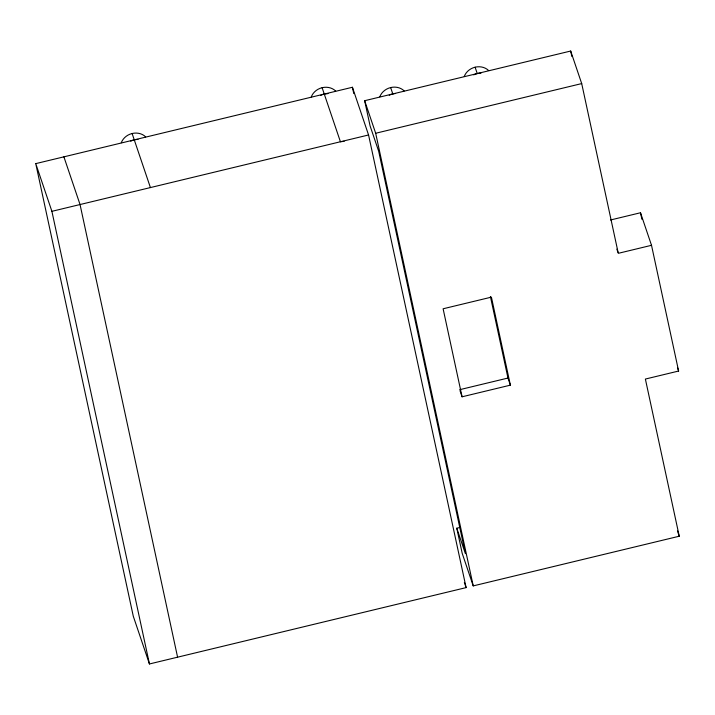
<?xml version="1.0" encoding="UTF-8"?>
<svg xmlns="http://www.w3.org/2000/svg" width="715" height="715" viewBox="0 0 715 715"><rect width="100%" height="100%" fill="white"/><g stroke="black" fill="none" stroke-linecap="round" stroke-linejoin="round"><path stroke-width="1.07" d="M35.75 163.628L352.423 87.266L368.565 134.974L466.108 587.614L149.444 663.967L133.294 616.267L35.75 163.628L51.9 211.327L149.444 663.967M456.787 528.206L465.394 553.642L378.691 151.294L370.075 125.858L364.659 100.708L570.686 51.033L581.706 83.584L618.287 253.325L651.517 245.308L678.615 371.04L645.377 379.057L679.25 536.223L473.223 585.898L462.203 553.347L456.787 528.206L460.031 527.42M51.9 211.327L368.565 134.974M364.659 100.708L375.679 133.258L581.706 83.584M610.485 219.997L640.497 212.757L651.517 245.308M459.674 389.693L507.972 378.047L510.376 385.153L462.078 396.798L460.013 390.703M328.006 93.602L324.27 94.058A14.497 12.843 -18.7 0 0 320.722 95.363M344.156 141.311L340.42 141.758L322.116 87.695M677.543 367.894L678.615 371.04M616.866 249.124L617.93 252.27M677.471 530.977L679.25 536.223M475.1 67.201L477.254 73.565M390.649 87.561L392.803 93.924M464.357 582.43L466.108 587.614M132.114 133.508L150.418 187.571M63.894 156.835L80.044 204.535L177.588 657.183M640.497 212.757L641.9 219.264M570.686 51.033L571.857 56.467M510.376 385.153L491.411 297.136L443.112 308.782L462.078 396.798M490.41 296.546L507.972 378.047M375.679 133.258L473.223 585.898M352.423 87.266L353.773 93.558M121.282 142.732A14.497 12.843 -18.7 0 1 145.663 136.86M311.284 96.918A14.497 12.843 -18.7 0 1 335.666 91.046M130.72 141.177A14.497 12.843 -18.7 0 1 138.004 139.416M473.705 74.869A14.497 12.843 -18.7 0 1 480.989 73.109M389.255 95.229A14.497 12.843 -18.7 0 1 395.61 93.504M379.817 96.784A14.497 12.843 -18.7 0 1 404.198 90.912M464.267 76.425A14.497 12.843 -18.7 0 1 488.64 70.544"/></g></svg>
